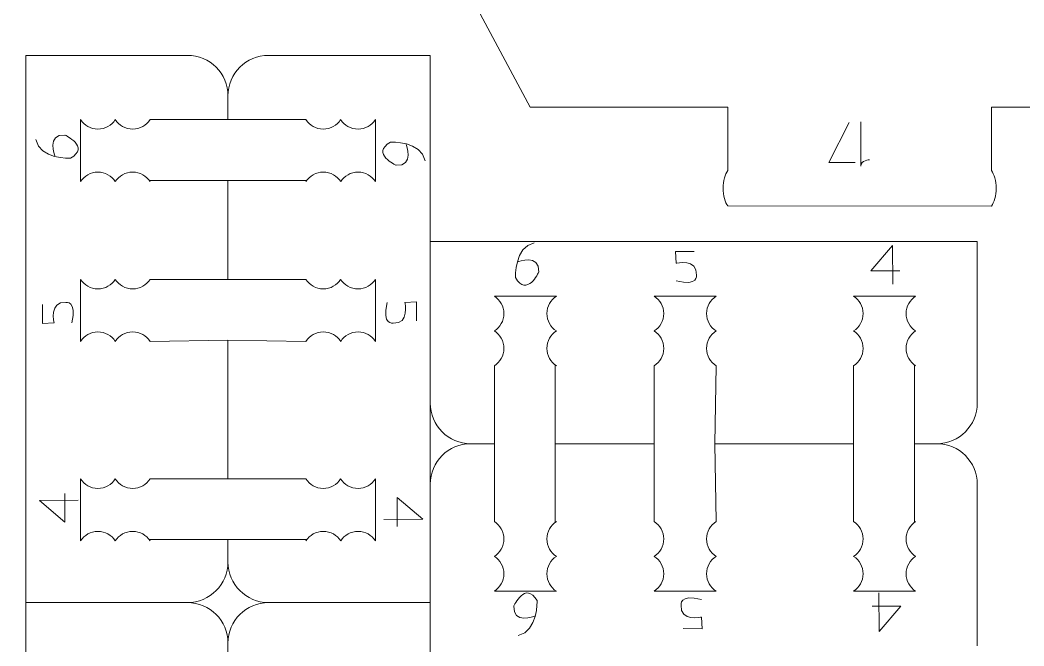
# Model space of a CAD drawing. Header units: centimetres. Extents: x -25 to 25, y -32.5 to 32.5.
# Drawn here: x -22.528 to -17.667, y -4.367 to -1.337 of the extents above; entities that cross this region are included whole.
import ezdxf

# ---------------------------------------------------------------- set-up
doc = ezdxf.new("R2010")
doc.units = ezdxf.units.CM
doc.header["$MEASUREMENT"] = 0
doc.layers.add('Capa 1', color=7, linetype='Continuous')

msp = doc.modelspace()

# ---------------------------------------------------------------- linework, layer by layer
at = {"layer": 'Capa 1', "color": 250, "lineweight": 9}
for points, knots in [([(-19.10077, -2.06546), (-19.10077, -2.06546), (-19.10074, -1.75946), (-19.10074, -1.75946), (-19.10074, -1.75946), (-19.10074, -1.75946), (-20.05759, -1.75938), (-20.05759, -1.75938), (-20.05759, -1.75938), (-20.05759, -1.75938), (-21.01427, 0.02678), (-21.01427, 0.02678), (-21.01427, 0.02678), (-21.01427, 0.02678), (-21.60132, 0.02683), (-21.60132, 0.02683), (-21.60132, 0.02683), (-21.60132, 0.02683), (-21.60125, 0.84812), (-21.60125, 0.84812), (-21.60125, 0.84812), (-21.60125, 0.84812), (-22.21325, 0.84816), (-22.21325, 0.84816), (-22.21325, 0.84816), (-22.21325, 0.84816), (-22.21332, 0.02687), (-22.21332, 0.02687), (-22.21332, 0.02687), (-22.21332, 0.02687), (-22.5452, 0.0269), (-22.5452, 0.0269), (-22.5452, 0.0269), (-22.5452, 0.0269), (-22.56187, 0.028), (-22.56187, 0.028), (-22.56187, 0.028), (-22.56187, 0.028), (-22.57823, 0.03125), (-22.57823, 0.03125), (-22.57823, 0.03125), (-22.57823, 0.03125), (-22.59403, 0.03662), (-22.59403, 0.03662), (-22.59403, 0.03662), (-22.59403, 0.03662), (-22.609, 0.04399), (-22.609, 0.04399), (-22.609, 0.04399), (-22.609, 0.04399), (-22.62289, 0.05328), (-22.62289, 0.05328), (-22.62289, 0.05328), (-22.62289, 0.05328), (-22.63541, 0.06429), (-22.63541, 0.06429), (-22.63541, 0.06429), (-22.63541, 0.06429), (-22.64643, 0.07683), (-22.64643, 0.07683), (-22.64643, 0.07683), (-22.64643, 0.07683), (-22.6557, 0.0907), (-22.6557, 0.0907), (-22.6557, 0.0907), (-22.6557, 0.0907), (-22.66307, 0.10567), (-22.66307, 0.10567), (-22.66307, 0.10567), (-22.66307, 0.10567), (-22.66843, 0.12147), (-22.66843, 0.12147), (-22.66843, 0.12147), (-22.66843, 0.12147), (-22.67168, 0.13784), (-22.67168, 0.13784), (-22.67168, 0.13784), (-22.67168, 0.13784), (-22.67278, 0.1545), (-22.67278, 0.1545), (-22.67278, 0.1545), (-22.67278, 0.1545), (-22.67269, 1.35756), (-22.67269, 1.35756), (-22.67269, 1.35756), (-22.67269, 1.35756), (-22.67159, 1.37422), (-22.67159, 1.37422), (-22.67159, 1.37422), (-22.67159, 1.37422), (-22.66832, 1.39058), (-22.66832, 1.39058), (-22.66832, 1.39058), (-22.66832, 1.39058), (-22.66296, 1.40638), (-22.66296, 1.40638), (-22.66296, 1.40638), (-22.66296, 1.40638), (-22.65559, 1.42134), (-22.65559, 1.42134), (-22.65559, 1.42134), (-22.65559, 1.42134), (-22.64632, 1.43522), (-22.64632, 1.43522), (-22.64632, 1.43522), (-22.64632, 1.43522), (-22.6353, 1.44777), (-22.6353, 1.44777), (-22.6353, 1.44777), (-22.6353, 1.44777), (-22.62277, 1.45876), (-22.62277, 1.45876), (-22.62277, 1.45876), (-22.62277, 1.45876), (-22.60889, 1.46804), (-22.60889, 1.46804), (-22.60889, 1.46804), (-22.60889, 1.46804), (-22.59392, 1.4754), (-22.59392, 1.4754), (-22.59392, 1.4754), (-22.59392, 1.4754), (-22.57812, 1.48078), (-22.57812, 1.48078), (-22.57812, 1.48078), (-22.57812, 1.48078), (-22.56176, 1.48403), (-22.56176, 1.48403), (-22.56176, 1.48403), (-22.56176, 1.48403), (-22.54509, 1.48512), (-22.54509, 1.48512)], [0, 0, 0, 0, 0.0294118, 0.0294118, 0.0294118, 0.0294118, 0.0588235, 0.0588235, 0.0588235, 0.0588235, 0.0882353, 0.0882353, 0.0882353, 0.0882353, 0.1176471, 0.1176471, 0.1176471, 0.1176471, 0.1470588, 0.1470588, 0.1470588, 0.1470588, 0.1764706, 0.1764706, 0.1764706, 0.1764706, 0.2058824, 0.2058824, 0.2058824, 0.2058824, 0.2352941, 0.2352941, 0.2352941, 0.2352941, 0.2647059, 0.2647059, 0.2647059, 0.2647059, 0.2941176, 0.2941176, 0.2941176, 0.2941176, 0.3235294, 0.3235294, 0.3235294, 0.3235294, 0.3529412, 0.3529412, 0.3529412, 0.3529412, 0.3823529, 0.3823529, 0.3823529, 0.3823529, 0.4117647, 0.4117647, 0.4117647, 0.4117647, 0.4411765, 0.4411765, 0.4411765, 0.4411765, 0.4705882, 0.4705882, 0.4705882, 0.4705882, 0.5, 0.5, 0.5, 0.5, 0.5294118, 0.5294118, 0.5294118, 0.5294118, 0.5588235, 0.5588235, 0.5588235, 0.5588235, 0.5882353, 0.5882353, 0.5882353, 0.5882353, 0.6176471, 0.6176471, 0.6176471, 0.6176471, 0.6470588, 0.6470588, 0.6470588, 0.6470588, 0.6764706, 0.6764706, 0.6764706, 0.6764706, 0.7058824, 0.7058824, 0.7058824, 0.7058824, 0.7352941, 0.7352941, 0.7352941, 0.7352941, 0.7647059, 0.7647059, 0.7647059, 0.7647059, 0.7941176, 0.7941176, 0.7941176, 0.7941176, 0.8235294, 0.8235294, 0.8235294, 0.8235294, 0.8529412, 0.8529412, 0.8529412, 0.8529412, 0.8823529, 0.8823529, 0.8823529, 0.8823529, 0.9117647, 0.9117647, 0.9117647, 0.9117647, 0.9411765, 0.9411765, 0.9411765, 0.9411765, 1, 1, 1, 1]), ([(-15.61772, -0.94447), (-15.61772, -0.94447), (-15.61777, -1.56881), (-15.61777, -1.56881), (-15.61777, -1.56881), (-15.61777, -1.56881), (-16.69825, -1.56871), (-16.69825, -1.56871), (-16.69825, -1.56871), (-16.69825, -1.56871), (-16.86813, -1.75963), (-16.86813, -1.75963), (-16.86813, -1.75963), (-16.86813, -1.75963), (-17.82497, -1.75956), (-17.82497, -1.75956), (-17.82497, -1.75956), (-17.82497, -1.75956), (-17.82499, -2.06556), (-17.82499, -2.06556)], [0, 0, 0, 0, 0.1666667, 0.1666667, 0.1666667, 0.1666667, 0.3333333, 0.3333333, 0.3333333, 0.3333333, 0.5, 0.5, 0.5, 0.5, 0.6666667, 0.6666667, 0.6666667, 0.6666667, 1, 1, 1, 1]), ([(-21.52141, -1.70417), (-21.52141, -1.59637), (-21.60961, -1.50817), (-21.71741, -1.50817), (-21.71741, -1.50817), (-21.71741, -1.50817), (-22.06906, -1.50817), (-22.50059, -1.50817)], [0, 0, 0, 0, 0.3333333, 0.3333333, 0.3333333, 0.3333333, 1, 1, 1, 1]), ([(-21.14428, -1.81919), (-21.14428, -1.81919), (-21.52141, -1.81919), (-21.52141, -1.81919), (-21.52141, -1.81919), (-21.52141, -1.81919), (-21.52141, -1.70417), (-21.52141, -1.70417), (-21.52141, -1.70417), (-21.52141, -1.59637), (-21.43321, -1.50817), (-21.32541, -1.50817), (-21.32541, -1.50817), (-21.32541, -1.50817), (-20.97376, -1.50817), (-20.54223, -1.50817)], [0, 0, 0, 0, 0.2, 0.2, 0.2, 0.2, 0.4, 0.4, 0.4, 0.4, 0.6, 0.6, 0.6, 0.6, 1, 1, 1, 1]), ([(-22.06698, -1.81919), (-22.08476, -1.84689), (-22.11584, -1.86525), (-22.1512, -1.86525), (-22.1512, -1.86525), (-22.18656, -1.86525), (-22.21764, -1.84689), (-22.23542, -1.81919)], [0, 0, 0, 0, 0.3333333, 0.3333333, 0.3333333, 0.3333333, 1, 1, 1, 1]), ([(-21.89854, -1.81919), (-21.91632, -1.84689), (-21.9474, -1.86525), (-21.98276, -1.86525), (-21.98276, -1.86525), (-22.01812, -1.86525), (-22.0492, -1.84689), (-22.06698, -1.81919)], [0, 0, 0, 0, 0.3333333, 0.3333333, 0.3333333, 0.3333333, 1, 1, 1, 1]), ([(-21.14428, -1.81919), (-21.1265, -1.84689), (-21.09542, -1.86525), (-21.06006, -1.86525), (-21.06006, -1.86525), (-21.0247, -1.86525), (-20.99362, -1.84689), (-20.97584, -1.81919)], [0, 0, 0, 0, 0.3333333, 0.3333333, 0.3333333, 0.3333333, 1, 1, 1, 1]), ([(-20.97584, -1.81919), (-20.95806, -1.84689), (-20.92698, -1.86525), (-20.89162, -1.86525), (-20.89162, -1.86525), (-20.85626, -1.86525), (-20.82518, -1.84689), (-20.8074, -1.81919)], [0, 0, 0, 0, 0.3333333, 0.3333333, 0.3333333, 0.3333333, 1, 1, 1, 1]), ([(-22.06714, -2.1192), (-22.08492, -2.0915), (-22.116, -2.07314), (-22.15136, -2.07314), (-22.15136, -2.07314), (-22.18672, -2.07314), (-22.2178, -2.0915), (-22.23558, -2.1192)], [0, 0, 0, 0, 0.3333333, 0.3333333, 0.3333333, 0.3333333, 1, 1, 1, 1]), ([(-21.8987, -2.1192), (-21.91648, -2.0915), (-21.94756, -2.07314), (-21.98292, -2.07314), (-21.98292, -2.07314), (-22.01828, -2.07314), (-22.04936, -2.0915), (-22.06714, -2.1192)], [0, 0, 0, 0, 0.3333333, 0.3333333, 0.3333333, 0.3333333, 1, 1, 1, 1]), ([(-21.14412, -2.1192), (-21.12634, -2.0915), (-21.09526, -2.07314), (-21.0599, -2.07314), (-21.0599, -2.07314), (-21.02454, -2.07314), (-20.99346, -2.0915), (-20.97568, -2.1192)], [0, 0, 0, 0, 0.3333333, 0.3333333, 0.3333333, 0.3333333, 1, 1, 1, 1]), ([(-20.97568, -2.1192), (-20.9579, -2.0915), (-20.92682, -2.07314), (-20.89146, -2.07314), (-20.89146, -2.07314), (-20.8561, -2.07314), (-20.82502, -2.0915), (-20.80724, -2.1192)], [0, 0, 0, 0, 0.3333333, 0.3333333, 0.3333333, 0.3333333, 1, 1, 1, 1]), ([(-19.10077, -2.23727), (-19.11489, -2.21913), (-19.12426, -2.18743), (-19.12426, -2.15136), (-19.12426, -2.15136), (-19.12426, -2.1153), (-19.11489, -2.08359), (-19.10077, -2.06546)], [0, 0, 0, 0, 0.3333333, 0.3333333, 0.3333333, 0.3333333, 1, 1, 1, 1]), ([(-17.82499, -2.23737), (-17.81086, -2.21923), (-17.8015, -2.18753), (-17.8015, -2.15146), (-17.8015, -2.15146), (-17.8015, -2.1154), (-17.81086, -2.0837), (-17.82499, -2.06556)], [0, 0, 0, 0, 0.3333333, 0.3333333, 0.3333333, 0.3333333, 1, 1, 1, 1]), ([(-21.14428, -2.59275), (-21.14428, -2.59275), (-21.52141, -2.59275), (-21.52141, -2.59275), (-21.52141, -2.59275), (-21.52141, -2.59275), (-21.52141, -2.11319), (-21.52141, -2.11319), (-21.52141, -2.11319), (-21.52141, -2.11319), (-21.13994, -2.11319), (-21.13994, -2.11319)], [0, 0, 0, 0, 0.25, 0.25, 0.25, 0.25, 0.5, 0.5, 0.5, 0.5, 1, 1, 1, 1]), ([(-17.89312, -2.40892), (-17.89312, -2.86275), (-17.89312, -3.1921), (-17.89312, -3.1921), (-17.89312, -3.1921), (-17.89312, -3.2999), (-17.98132, -3.3881), (-18.08912, -3.3881), (-18.08912, -3.3881), (-18.08912, -3.3881), (-18.19772, -3.3881), (-18.19772, -3.3881), (-18.19772, -3.3881), (-18.19772, -3.3881), (-18.19772, -3.00663), (-18.19772, -3.00663)], [0, 0, 0, 0, 0.2, 0.2, 0.2, 0.2, 0.4, 0.4, 0.4, 0.4, 0.6, 0.6, 0.6, 0.6, 1, 1, 1, 1]), ([(-22.06698, -2.59275), (-22.08476, -2.62045), (-22.11584, -2.63881), (-22.1512, -2.63881), (-22.1512, -2.63881), (-22.18656, -2.63881), (-22.21764, -2.62045), (-22.23542, -2.59275)], [0, 0, 0, 0, 0.3333333, 0.3333333, 0.3333333, 0.3333333, 1, 1, 1, 1]), ([(-21.89854, -2.59275), (-21.91632, -2.62045), (-21.9474, -2.63881), (-21.98276, -2.63881), (-21.98276, -2.63881), (-22.01812, -2.63881), (-22.0492, -2.62045), (-22.06698, -2.59275)], [0, 0, 0, 0, 0.3333333, 0.3333333, 0.3333333, 0.3333333, 1, 1, 1, 1]), ([(-21.14428, -2.59275), (-21.1265, -2.62045), (-21.09542, -2.63881), (-21.06006, -2.63881), (-21.06006, -2.63881), (-21.0247, -2.63881), (-20.99362, -2.62045), (-20.97584, -2.59275)], [0, 0, 0, 0, 0.3333333, 0.3333333, 0.3333333, 0.3333333, 1, 1, 1, 1]), ([(-20.97584, -2.59275), (-20.95806, -2.62045), (-20.92698, -2.63881), (-20.89162, -2.63881), (-20.89162, -2.63881), (-20.85626, -2.63881), (-20.82518, -2.62045), (-20.8074, -2.59275)], [0, 0, 0, 0, 0.3333333, 0.3333333, 0.3333333, 0.3333333, 1, 1, 1, 1]), ([(-20.23121, -2.84253), (-20.20351, -2.82475), (-20.18515, -2.79367), (-20.18515, -2.75831), (-20.18515, -2.75831), (-20.18515, -2.72295), (-20.20351, -2.69187), (-20.23121, -2.67409)], [0, 0, 0, 0, 0.3333333, 0.3333333, 0.3333333, 0.3333333, 1, 1, 1, 1]), ([(-19.9312, -2.84237), (-19.9589, -2.82459), (-19.97726, -2.79351), (-19.97726, -2.75815), (-19.97726, -2.75815), (-19.97726, -2.72279), (-19.9589, -2.69171), (-19.9312, -2.67393)], [0, 0, 0, 0, 0.3333333, 0.3333333, 0.3333333, 0.3333333, 1, 1, 1, 1]), ([(-19.45765, -2.84253), (-19.42995, -2.82475), (-19.41159, -2.79367), (-19.41159, -2.75831), (-19.41159, -2.75831), (-19.41159, -2.72295), (-19.42995, -2.69187), (-19.45765, -2.67409)], [0, 0, 0, 0, 0.3333333, 0.3333333, 0.3333333, 0.3333333, 1, 1, 1, 1]), ([(-19.15764, -2.84237), (-19.18534, -2.82459), (-19.2037, -2.79351), (-19.2037, -2.75815), (-19.2037, -2.75815), (-19.2037, -2.72279), (-19.18534, -2.69171), (-19.15764, -2.67393)], [0, 0, 0, 0, 0.3333333, 0.3333333, 0.3333333, 0.3333333, 1, 1, 1, 1]), ([(-18.49172, -2.84253), (-18.46402, -2.82475), (-18.44566, -2.79367), (-18.44566, -2.75831), (-18.44566, -2.75831), (-18.44566, -2.72295), (-18.46402, -2.69187), (-18.49172, -2.67409)], [0, 0, 0, 0, 0.3333333, 0.3333333, 0.3333333, 0.3333333, 1, 1, 1, 1]), ([(-18.19171, -2.84237), (-18.21941, -2.82459), (-18.23777, -2.79351), (-18.23777, -2.75815), (-18.23777, -2.75815), (-18.23777, -2.72279), (-18.21941, -2.69171), (-18.19171, -2.67393)], [0, 0, 0, 0, 0.3333333, 0.3333333, 0.3333333, 0.3333333, 1, 1, 1, 1]), ([(-22.06714, -2.89276), (-22.08492, -2.86506), (-22.116, -2.8467), (-22.15136, -2.8467), (-22.15136, -2.8467), (-22.18672, -2.8467), (-22.2178, -2.86506), (-22.23558, -2.89276)], [0, 0, 0, 0, 0.3333333, 0.3333333, 0.3333333, 0.3333333, 1, 1, 1, 1]), ([(-21.8987, -2.89276), (-21.91648, -2.86506), (-21.94756, -2.8467), (-21.98292, -2.8467), (-21.98292, -2.8467), (-22.01828, -2.8467), (-22.04936, -2.86506), (-22.06714, -2.89276)], [0, 0, 0, 0, 0.3333333, 0.3333333, 0.3333333, 0.3333333, 1, 1, 1, 1]), ([(-21.14412, -2.89276), (-21.12634, -2.86506), (-21.09526, -2.8467), (-21.0599, -2.8467), (-21.0599, -2.8467), (-21.02454, -2.8467), (-20.99346, -2.86506), (-20.97568, -2.89276)], [0, 0, 0, 0, 0.3333333, 0.3333333, 0.3333333, 0.3333333, 1, 1, 1, 1]), ([(-20.97568, -2.89276), (-20.9579, -2.86506), (-20.92682, -2.8467), (-20.89146, -2.8467), (-20.89146, -2.8467), (-20.8561, -2.8467), (-20.82502, -2.86506), (-20.80724, -2.89276)], [0, 0, 0, 0, 0.3333333, 0.3333333, 0.3333333, 0.3333333, 1, 1, 1, 1]), ([(-20.23121, -3.01097), (-20.20351, -2.99319), (-20.18515, -2.96211), (-20.18515, -2.92675), (-20.18515, -2.92675), (-20.18515, -2.89139), (-20.20351, -2.86031), (-20.23121, -2.84253)], [0, 0, 0, 0, 0.3333333, 0.3333333, 0.3333333, 0.3333333, 1, 1, 1, 1]), ([(-19.9312, -3.01081), (-19.9589, -2.99303), (-19.97726, -2.96195), (-19.97726, -2.92659), (-19.97726, -2.92659), (-19.97726, -2.89123), (-19.9589, -2.86015), (-19.9312, -2.84237)], [0, 0, 0, 0, 0.3333333, 0.3333333, 0.3333333, 0.3333333, 1, 1, 1, 1]), ([(-19.45765, -3.01097), (-19.42995, -2.99319), (-19.41159, -2.96211), (-19.41159, -2.92675), (-19.41159, -2.92675), (-19.41159, -2.89139), (-19.42995, -2.86031), (-19.45765, -2.84253)], [0, 0, 0, 0, 0.3333333, 0.3333333, 0.3333333, 0.3333333, 1, 1, 1, 1]), ([(-19.15764, -3.01081), (-19.18534, -2.99303), (-19.2037, -2.96195), (-19.2037, -2.92659), (-19.2037, -2.92659), (-19.2037, -2.89123), (-19.18534, -2.86015), (-19.15764, -2.84237)], [0, 0, 0, 0, 0.3333333, 0.3333333, 0.3333333, 0.3333333, 1, 1, 1, 1]), ([(-18.49172, -3.01097), (-18.46402, -2.99319), (-18.44566, -2.96211), (-18.44566, -2.92675), (-18.44566, -2.92675), (-18.44566, -2.89139), (-18.46402, -2.86031), (-18.49172, -2.84253)], [0, 0, 0, 0, 0.3333333, 0.3333333, 0.3333333, 0.3333333, 1, 1, 1, 1]), ([(-18.19171, -3.01081), (-18.21941, -2.99303), (-18.23777, -2.96195), (-18.23777, -2.92659), (-18.23777, -2.92659), (-18.23777, -2.89123), (-18.21941, -2.86015), (-18.19171, -2.84237)], [0, 0, 0, 0, 0.3333333, 0.3333333, 0.3333333, 0.3333333, 1, 1, 1, 1]), ([(-21.14428, -3.55868), (-21.14428, -3.55868), (-21.52141, -3.55868), (-21.52141, -3.55868), (-21.52141, -3.55868), (-21.52141, -3.55868), (-21.52141, -2.88675), (-21.52141, -2.88675), (-21.52141, -2.88675), (-21.52141, -2.88675), (-21.14412, -2.89276), (-21.14412, -2.89276)], [0, 0, 0, 0, 0.25, 0.25, 0.25, 0.25, 0.5, 0.5, 0.5, 0.5, 1, 1, 1, 1]), ([(-20.23121, -3.01097), (-20.23121, -3.01097), (-20.23121, -3.3881), (-20.23121, -3.3881), (-20.23121, -3.3881), (-20.23121, -3.3881), (-20.34623, -3.3881), (-20.34623, -3.3881), (-20.34623, -3.3881), (-20.45403, -3.3881), (-20.54223, -3.2999), (-20.54223, -3.1921)], [0, 0, 0, 0, 0.25, 0.25, 0.25, 0.25, 0.5, 0.5, 0.5, 0.5, 1, 1, 1, 1]), ([(-19.45765, -3.01097), (-19.45765, -3.01097), (-19.45765, -3.3881), (-19.45765, -3.3881), (-19.45765, -3.3881), (-19.45765, -3.3881), (-19.93721, -3.3881), (-19.93721, -3.3881), (-19.93721, -3.3881), (-19.93721, -3.3881), (-19.93721, -3.00663), (-19.93721, -3.00663)], [0, 0, 0, 0, 0.25, 0.25, 0.25, 0.25, 0.5, 0.5, 0.5, 0.5, 1, 1, 1, 1]), ([(-18.49172, -3.01097), (-18.49172, -3.01097), (-18.49172, -3.3881), (-18.49172, -3.3881), (-18.49172, -3.3881), (-18.49172, -3.3881), (-19.16365, -3.3881), (-19.16365, -3.3881), (-19.16365, -3.3881), (-19.16365, -3.3881), (-19.15764, -3.01081), (-19.15764, -3.01081)], [0, 0, 0, 0, 0.25, 0.25, 0.25, 0.25, 0.5, 0.5, 0.5, 0.5, 1, 1, 1, 1]), ([(-17.89312, -4.36728), (-17.89312, -3.91345), (-17.89312, -3.5841), (-17.89312, -3.5841), (-17.89312, -3.5841), (-17.89312, -3.4763), (-17.98132, -3.3881), (-18.08912, -3.3881)], [0, 0, 0, 0, 0.3333333, 0.3333333, 0.3333333, 0.3333333, 1, 1, 1, 1]), ([(-22.06698, -3.55868), (-22.08476, -3.58638), (-22.11584, -3.60474), (-22.1512, -3.60474), (-22.1512, -3.60474), (-22.18656, -3.60474), (-22.21764, -3.58638), (-22.23542, -3.55868)], [0, 0, 0, 0, 0.3333333, 0.3333333, 0.3333333, 0.3333333, 1, 1, 1, 1]), ([(-21.89854, -3.55868), (-21.91632, -3.58638), (-21.9474, -3.60474), (-21.98276, -3.60474), (-21.98276, -3.60474), (-22.01812, -3.60474), (-22.0492, -3.58638), (-22.06698, -3.55868)], [0, 0, 0, 0, 0.3333333, 0.3333333, 0.3333333, 0.3333333, 1, 1, 1, 1]), ([(-21.14428, -3.55868), (-21.1265, -3.58638), (-21.09542, -3.60474), (-21.06006, -3.60474), (-21.06006, -3.60474), (-21.0247, -3.60474), (-20.99362, -3.58638), (-20.97584, -3.55868)], [0, 0, 0, 0, 0.3333333, 0.3333333, 0.3333333, 0.3333333, 1, 1, 1, 1]), ([(-20.97584, -3.55868), (-20.95806, -3.58638), (-20.92698, -3.60474), (-20.89162, -3.60474), (-20.89162, -3.60474), (-20.85626, -3.60474), (-20.82518, -3.58638), (-20.8074, -3.55868)], [0, 0, 0, 0, 0.3333333, 0.3333333, 0.3333333, 0.3333333, 1, 1, 1, 1]), ([(-20.23121, -3.76523), (-20.20351, -3.78301), (-20.18515, -3.81409), (-20.18515, -3.84945), (-20.18515, -3.84945), (-20.18515, -3.88481), (-20.20351, -3.91589), (-20.23121, -3.93367)], [0, 0, 0, 0, 0.3333333, 0.3333333, 0.3333333, 0.3333333, 1, 1, 1, 1]), ([(-19.9312, -3.76539), (-19.9589, -3.78317), (-19.97726, -3.81425), (-19.97726, -3.84961), (-19.97726, -3.84961), (-19.97726, -3.88497), (-19.9589, -3.91605), (-19.9312, -3.93383)], [0, 0, 0, 0, 0.3333333, 0.3333333, 0.3333333, 0.3333333, 1, 1, 1, 1]), ([(-19.45765, -3.76523), (-19.42995, -3.78301), (-19.41159, -3.81409), (-19.41159, -3.84945), (-19.41159, -3.84945), (-19.41159, -3.88481), (-19.42995, -3.91589), (-19.45765, -3.93367)], [0, 0, 0, 0, 0.3333333, 0.3333333, 0.3333333, 0.3333333, 1, 1, 1, 1]), ([(-19.15764, -3.76539), (-19.18534, -3.78317), (-19.2037, -3.81425), (-19.2037, -3.84961), (-19.2037, -3.84961), (-19.2037, -3.88497), (-19.18534, -3.91605), (-19.15764, -3.93383)], [0, 0, 0, 0, 0.3333333, 0.3333333, 0.3333333, 0.3333333, 1, 1, 1, 1]), ([(-18.49172, -3.76523), (-18.46402, -3.78301), (-18.44566, -3.81409), (-18.44566, -3.84945), (-18.44566, -3.84945), (-18.44566, -3.88481), (-18.46402, -3.91589), (-18.49172, -3.93367)], [0, 0, 0, 0, 0.3333333, 0.3333333, 0.3333333, 0.3333333, 1, 1, 1, 1]), ([(-18.19171, -3.76539), (-18.21941, -3.78317), (-18.23777, -3.81425), (-18.23777, -3.84961), (-18.23777, -3.84961), (-18.23777, -3.88497), (-18.21941, -3.91605), (-18.19171, -3.93383)], [0, 0, 0, 0, 0.3333333, 0.3333333, 0.3333333, 0.3333333, 1, 1, 1, 1]), ([(-22.06714, -3.85869), (-22.08492, -3.83099), (-22.116, -3.81263), (-22.15136, -3.81263), (-22.15136, -3.81263), (-22.18672, -3.81263), (-22.2178, -3.83099), (-22.23558, -3.85869)], [0, 0, 0, 0, 0.3333333, 0.3333333, 0.3333333, 0.3333333, 1, 1, 1, 1]), ([(-21.8987, -3.85869), (-21.91648, -3.83099), (-21.94756, -3.81263), (-21.98292, -3.81263), (-21.98292, -3.81263), (-22.01828, -3.81263), (-22.04936, -3.83099), (-22.06714, -3.85869)], [0, 0, 0, 0, 0.3333333, 0.3333333, 0.3333333, 0.3333333, 1, 1, 1, 1]), ([(-21.14412, -3.85869), (-21.12634, -3.83099), (-21.09526, -3.81263), (-21.0599, -3.81263), (-21.0599, -3.81263), (-21.02454, -3.81263), (-20.99346, -3.83099), (-20.97568, -3.85869)], [0, 0, 0, 0, 0.3333333, 0.3333333, 0.3333333, 0.3333333, 1, 1, 1, 1]), ([(-20.97568, -3.85869), (-20.9579, -3.83099), (-20.92682, -3.81263), (-20.89146, -3.81263), (-20.89146, -3.81263), (-20.8561, -3.81263), (-20.82502, -3.83099), (-20.80724, -3.85869)], [0, 0, 0, 0, 0.3333333, 0.3333333, 0.3333333, 0.3333333, 1, 1, 1, 1]), ([(-20.54223, -4.15728), (-20.99606, -4.15728), (-21.32541, -4.15728), (-21.32541, -4.15728), (-21.32541, -4.15728), (-21.43321, -4.15728), (-21.52141, -4.06908), (-21.52141, -3.96128), (-21.52141, -3.96128), (-21.52141, -3.96128), (-21.52141, -3.85268), (-21.52141, -3.85268), (-21.52141, -3.85268), (-21.52141, -3.85268), (-21.13994, -3.85268), (-21.13994, -3.85268)], [0, 0, 0, 0, 0.2, 0.2, 0.2, 0.2, 0.4, 0.4, 0.4, 0.4, 0.6, 0.6, 0.6, 0.6, 1, 1, 1, 1]), ([(-20.23121, -3.93367), (-20.20351, -3.95145), (-20.18515, -3.98253), (-20.18515, -4.01789), (-20.18515, -4.01789), (-20.18515, -4.05325), (-20.20351, -4.08433), (-20.23121, -4.10211)], [0, 0, 0, 0, 0.3333333, 0.3333333, 0.3333333, 0.3333333, 1, 1, 1, 1]), ([(-19.9312, -3.93383), (-19.9589, -3.95161), (-19.97726, -3.98269), (-19.97726, -4.01805), (-19.97726, -4.01805), (-19.97726, -4.05341), (-19.9589, -4.08449), (-19.9312, -4.10227)], [0, 0, 0, 0, 0.3333333, 0.3333333, 0.3333333, 0.3333333, 1, 1, 1, 1]), ([(-19.45765, -3.93367), (-19.42995, -3.95145), (-19.41159, -3.98253), (-19.41159, -4.01789), (-19.41159, -4.01789), (-19.41159, -4.05325), (-19.42995, -4.08433), (-19.45765, -4.10211)], [0, 0, 0, 0, 0.3333333, 0.3333333, 0.3333333, 0.3333333, 1, 1, 1, 1]), ([(-19.15764, -3.93383), (-19.18534, -3.95161), (-19.2037, -3.98269), (-19.2037, -4.01805), (-19.2037, -4.01805), (-19.2037, -4.05341), (-19.18534, -4.08449), (-19.15764, -4.10227)], [0, 0, 0, 0, 0.3333333, 0.3333333, 0.3333333, 0.3333333, 1, 1, 1, 1]), ([(-18.49172, -3.93367), (-18.46402, -3.95145), (-18.44566, -3.98253), (-18.44566, -4.01789), (-18.44566, -4.01789), (-18.44566, -4.05325), (-18.46402, -4.08433), (-18.49172, -4.10211)], [0, 0, 0, 0, 0.3333333, 0.3333333, 0.3333333, 0.3333333, 1, 1, 1, 1]), ([(-18.19171, -3.93383), (-18.21941, -3.95161), (-18.23777, -3.98269), (-18.23777, -4.01805), (-18.23777, -4.01805), (-18.23777, -4.05341), (-18.21941, -4.08449), (-18.19171, -4.10227)], [0, 0, 0, 0, 0.3333333, 0.3333333, 0.3333333, 0.3333333, 1, 1, 1, 1]), ([(-22.50059, -4.15728), (-22.04676, -4.15728), (-21.71741, -4.15728), (-21.71741, -4.15728), (-21.71741, -4.15728), (-21.60961, -4.15728), (-21.52141, -4.06908), (-21.52141, -3.96128)], [0, 0, 0, 0, 0.3333333, 0.3333333, 0.3333333, 0.3333333, 1, 1, 1, 1]), ([(-21.14428, -4.4683), (-21.14428, -4.4683), (-21.52141, -4.4683), (-21.52141, -4.4683), (-21.52141, -4.4683), (-21.52141, -4.4683), (-21.52141, -4.35328), (-21.52141, -4.35328), (-21.52141, -4.35328), (-21.52141, -4.24548), (-21.43321, -4.15728), (-21.32541, -4.15728)], [0, 0, 0, 0, 0.25, 0.25, 0.25, 0.25, 0.5, 0.5, 0.5, 0.5, 1, 1, 1, 1])]:
    msp.add_open_spline(points, degree=3, knots=knots, dxfattribs=at)
for points in [[(-22.50059, -1.50817), (-22.50059, -1.50817), (-22.50059, -6.80639), (-22.50059, -6.80639)], [(-20.54223, -4.15728), (-20.54223, -4.15728), (-20.54223, -1.50817), (-20.54223, -1.50817)], [(-22.23558, -2.1192), (-22.23558, -2.1192), (-22.23542, -1.81919), (-22.23542, -1.81919)], [(-21.89854, -1.81919), (-21.89854, -1.81919), (-21.52141, -1.81919), (-21.52141, -1.81919)], [(-20.80724, -2.1192), (-20.80724, -2.1192), (-20.8074, -1.81919), (-20.8074, -1.81919)], [(-21.52141, -2.11319), (-21.52141, -2.11319), (-21.90288, -2.11319), (-21.90288, -2.11319)], [(-17.82499, -2.23737), (-17.82499, -2.23737), (-19.10077, -2.23727), (-19.10077, -2.23727)], [(-17.89312, -2.40892), (-17.89312, -2.40892), (-20.54223, -2.40892), (-20.54223, -2.40892)], [(-22.23558, -2.89276), (-22.23558, -2.89276), (-22.23542, -2.59275), (-22.23542, -2.59275)], [(-21.89854, -2.59275), (-21.89854, -2.59275), (-21.52141, -2.59275), (-21.52141, -2.59275)], [(-20.80724, -2.89276), (-20.80724, -2.89276), (-20.8074, -2.59275), (-20.8074, -2.59275)], [(-19.9312, -2.67393), (-19.9312, -2.67393), (-20.23121, -2.67409), (-20.23121, -2.67409)], [(-19.15764, -2.67393), (-19.15764, -2.67393), (-19.45765, -2.67409), (-19.45765, -2.67409)], [(-18.19171, -2.67393), (-18.19171, -2.67393), (-18.49172, -2.67409), (-18.49172, -2.67409)], [(-21.52141, -2.88675), (-21.52141, -2.88675), (-21.8987, -2.89276), (-21.8987, -2.89276)], [(-20.34623, -3.3881), (-20.45403, -3.3881), (-20.54223, -3.4763), (-20.54223, -3.5841)], [(-20.23121, -3.76523), (-20.23121, -3.76523), (-20.23121, -3.3881), (-20.23121, -3.3881)], [(-19.93721, -3.3881), (-19.93721, -3.3881), (-19.93721, -3.76957), (-19.93721, -3.76957)], [(-19.45765, -3.76523), (-19.45765, -3.76523), (-19.45765, -3.3881), (-19.45765, -3.3881)], [(-19.16365, -3.3881), (-19.16365, -3.3881), (-19.15764, -3.76539), (-19.15764, -3.76539)], [(-18.49172, -3.76523), (-18.49172, -3.76523), (-18.49172, -3.3881), (-18.49172, -3.3881)], [(-18.19772, -3.3881), (-18.19772, -3.3881), (-18.19772, -3.76957), (-18.19772, -3.76957)], [(-22.23558, -3.85869), (-22.23558, -3.85869), (-22.23542, -3.55868), (-22.23542, -3.55868)], [(-21.89854, -3.55868), (-21.89854, -3.55868), (-21.52141, -3.55868), (-21.52141, -3.55868)], [(-20.80724, -3.85869), (-20.80724, -3.85869), (-20.8074, -3.55868), (-20.8074, -3.55868)], [(-21.52141, -3.85268), (-21.52141, -3.85268), (-21.90288, -3.85268), (-21.90288, -3.85268)], [(-19.9312, -4.10227), (-19.9312, -4.10227), (-20.23121, -4.10211), (-20.23121, -4.10211)], [(-19.15764, -4.10227), (-19.15764, -4.10227), (-19.45765, -4.10211), (-19.45765, -4.10211)], [(-18.19171, -4.10227), (-18.19171, -4.10227), (-18.49172, -4.10211), (-18.49172, -4.10211)], [(-21.52141, -4.35328), (-21.52141, -4.24548), (-21.60961, -4.15728), (-21.71741, -4.15728)], [(-20.54223, -6.80639), (-20.54223, -6.80639), (-20.54223, -4.15728), (-20.54223, -4.15728)]]:
    msp.add_open_spline(points, degree=3, dxfattribs=at)
at = {"layer": 'Capa 1', "color": 22, "lineweight": 9}
for points, knots in [([(-18.48404, -2.02662), (-18.48404, -2.02662), (-18.6118, -2.02662), (-18.6118, -2.02662), (-18.6118, -2.02662), (-18.6118, -2.02662), (-18.51264, -1.83325), (-18.51264, -1.83325)], [0, 0, 0, 0, 0.3333333, 0.3333333, 0.3333333, 0.3333333, 1, 1, 1, 1]), ([(-22.35998, -1.99471), (-22.35998, -1.99471), (-22.40134, -1.88879), (-22.31091, -1.89384), (-22.31091, -1.89384), (-22.31091, -1.89384), (-22.1867, -1.95013), (-22.28431, -2.0065), (-22.28431, -2.0065), (-22.28431, -2.0065), (-22.43228, -2.01154), (-22.45243, -1.91575)], [0, 0, 0, 0, 0.25, 0.25, 0.25, 0.25, 0.5, 0.5, 0.5, 0.5, 1, 1, 1, 1]), ([(-20.65834, -1.93943), (-20.65834, -1.93943), (-20.61698, -2.04535), (-20.70741, -2.0403), (-20.70741, -2.0403), (-20.70741, -2.0403), (-20.83162, -1.98401), (-20.73401, -1.92764), (-20.73401, -1.92764), (-20.73401, -1.92764), (-20.58604, -1.9226), (-20.56589, -2.01839)], [0, 0, 0, 0, 0.25, 0.25, 0.25, 0.25, 0.5, 0.5, 0.5, 0.5, 1, 1, 1, 1]), ([(-20.11765, -2.50797), (-20.11765, -2.50797), (-20.01173, -2.46661), (-20.01678, -2.55704), (-20.01678, -2.55704), (-20.01678, -2.55704), (-20.07307, -2.68125), (-20.12944, -2.58364), (-20.12944, -2.58364), (-20.12944, -2.58364), (-20.13448, -2.43567), (-20.03869, -2.41552)], [0, 0, 0, 0, 0.25, 0.25, 0.25, 0.25, 0.5, 0.5, 0.5, 0.5, 1, 1, 1, 1]), ([(-18.26861, -2.55151), (-18.26861, -2.55151), (-18.40827, -2.55151), (-18.40827, -2.55151), (-18.40827, -2.55151), (-18.40827, -2.55151), (-18.30322, -2.4279), (-18.30322, -2.4279), (-18.30322, -2.4279), (-18.30322, -2.4279), (-18.30201, -2.61581), (-18.30201, -2.61581)], [0, 0, 0, 0, 0.25, 0.25, 0.25, 0.25, 0.5, 0.5, 0.5, 0.5, 1, 1, 1, 1]), ([(-19.26368, -2.45846), (-19.26368, -2.45846), (-19.35515, -2.45791), (-19.35515, -2.45791), (-19.35515, -2.45791), (-19.35515, -2.45791), (-19.35186, -2.51429), (-19.35186, -2.51429)], [0, 0, 0, 0, 0.3333333, 0.3333333, 0.3333333, 0.3333333, 1, 1, 1, 1]), ([(-19.35186, -2.51429), (-19.35186, -2.51429), (-19.24677, -2.49023), (-19.25295, -2.57146), (-19.25295, -2.57146), (-19.25295, -2.57146), (-19.24184, -2.62715), (-19.35186, -2.59994)], [0, 0, 0, 0, 0.3333333, 0.3333333, 0.3333333, 0.3333333, 1, 1, 1, 1]), ([(-22.41965, -2.71481), (-22.41965, -2.71481), (-22.4202, -2.80628), (-22.4202, -2.80628), (-22.4202, -2.80628), (-22.4202, -2.80628), (-22.36382, -2.80299), (-22.36382, -2.80299)], [0, 0, 0, 0, 0.3333333, 0.3333333, 0.3333333, 0.3333333, 1, 1, 1, 1]), ([(-22.36382, -2.80299), (-22.36382, -2.80299), (-22.38788, -2.6979), (-22.30665, -2.70408), (-22.30665, -2.70408), (-22.30665, -2.70408), (-22.25096, -2.69297), (-22.27817, -2.80299)], [0, 0, 0, 0, 0.3333333, 0.3333333, 0.3333333, 0.3333333, 1, 1, 1, 1]), ([(-20.66466, -2.70522), (-20.66466, -2.70522), (-20.6406, -2.81031), (-20.72183, -2.80413), (-20.72183, -2.80413), (-20.72183, -2.80413), (-20.77752, -2.81524), (-20.75031, -2.70522)], [0, 0, 0, 0, 0.3333333, 0.3333333, 0.3333333, 0.3333333, 1, 1, 1, 1]), ([(-20.60883, -2.7934), (-20.60883, -2.7934), (-20.60828, -2.70193), (-20.60828, -2.70193), (-20.60828, -2.70193), (-20.60828, -2.70193), (-20.66466, -2.70522), (-20.66466, -2.70522)], [0, 0, 0, 0, 0.3333333, 0.3333333, 0.3333333, 0.3333333, 1, 1, 1, 1]), ([(-22.31073, -3.62861), (-22.31073, -3.62861), (-22.31073, -3.76827), (-22.31073, -3.76827), (-22.31073, -3.76827), (-22.31073, -3.76827), (-22.43434, -3.66322), (-22.43434, -3.66322), (-22.43434, -3.66322), (-22.43434, -3.66322), (-22.24643, -3.66201), (-22.24643, -3.66201)], [0, 0, 0, 0, 0.25, 0.25, 0.25, 0.25, 0.5, 0.5, 0.5, 0.5, 1, 1, 1, 1]), ([(-20.70188, -3.78847), (-20.70188, -3.78847), (-20.70188, -3.64881), (-20.70188, -3.64881), (-20.70188, -3.64881), (-20.70188, -3.64881), (-20.57827, -3.75386), (-20.57827, -3.75386), (-20.57827, -3.75386), (-20.57827, -3.75386), (-20.76618, -3.75507), (-20.76618, -3.75507)], [0, 0, 0, 0, 0.25, 0.25, 0.25, 0.25, 0.5, 0.5, 0.5, 0.5, 1, 1, 1, 1]), ([(-20.03661, -4.22378), (-20.03661, -4.22378), (-20.14253, -4.26514), (-20.13748, -4.17471), (-20.13748, -4.17471), (-20.13748, -4.17471), (-20.08119, -4.0505), (-20.02482, -4.14811), (-20.02482, -4.14811), (-20.02482, -4.14811), (-20.01978, -4.29608), (-20.11557, -4.31623)], [0, 0, 0, 0, 0.25, 0.25, 0.25, 0.25, 0.5, 0.5, 0.5, 0.5, 1, 1, 1, 1]), ([(-19.22833, -4.22762), (-19.22833, -4.22762), (-19.33342, -4.25168), (-19.32724, -4.17045), (-19.32724, -4.17045), (-19.32724, -4.17045), (-19.33835, -4.11476), (-19.22833, -4.14197)], [0, 0, 0, 0, 0.3333333, 0.3333333, 0.3333333, 0.3333333, 1, 1, 1, 1]), ([(-18.40271, -4.17453), (-18.40271, -4.17453), (-18.26305, -4.17453), (-18.26305, -4.17453), (-18.26305, -4.17453), (-18.26305, -4.17453), (-18.3681, -4.29814), (-18.3681, -4.29814), (-18.3681, -4.29814), (-18.3681, -4.29814), (-18.36931, -4.11023), (-18.36931, -4.11023)], [0, 0, 0, 0, 0.25, 0.25, 0.25, 0.25, 0.5, 0.5, 0.5, 0.5, 1, 1, 1, 1]), ([(-19.31651, -4.28345), (-19.31651, -4.28345), (-19.22504, -4.284), (-19.22504, -4.284), (-19.22504, -4.284), (-19.22504, -4.284), (-19.22833, -4.22762), (-19.22833, -4.22762)], [0, 0, 0, 0, 0.3333333, 0.3333333, 0.3333333, 0.3333333, 1, 1, 1, 1])]:
    msp.add_open_spline(points, degree=3, knots=knots, dxfattribs=at)
for points in [[(-18.45774, -2.0438), (-18.45774, -2.0438), (-18.45774, -1.8301), (-18.45774, -1.8301)], [(-18.41485, -2.01379), (-18.41485, -2.01379), (-18.45607, -2.01548), (-18.45774, -2.0438)]]:
    msp.add_open_spline(points, degree=3, dxfattribs=at)

doc.saveas('drawing.dxf')
